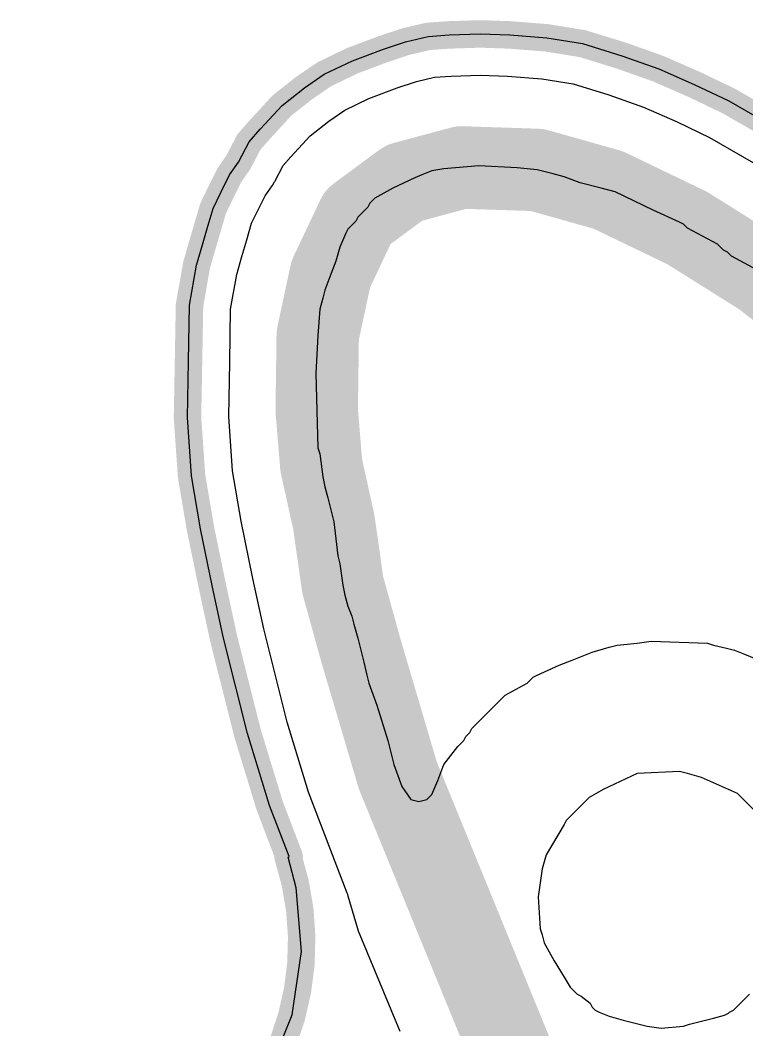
# Model space of a CAD drawing. Header units: inches. Extents: x -21.6 to 21.4, y -24.6 to 14.5.
# Drawn here: x -20.697 to -18.051, y -14.437 to -10.765 of the extents above; entities that cross this region are included whole.
import ezdxf

# ---------------------------------------------------------------- set-up
doc = ezdxf.new("R2010")
doc.units = ezdxf.units.IN
for name, color, linetype in [('Bottom Layer', 5, 'Continuous'), ('Mechanical 4', 56, 'Continuous'), ('Top Layer', 1, 'Continuous'), ('Top Overlay', 2, 'Continuous')]:
    doc.layers.add(name, color=color, linetype=linetype)

msp = doc.modelspace()

# ---------------------------------------------------------------- linework, layer by layer
at = {"layer": 'Bottom Layer'}
for p, q in [((-19.2946, -10.8429), (-19.2115, -10.8235)), ((-19.2115, -10.8235), (-19.1355, -10.8182)), ((-19.1355, -10.8182), (-19.0223, -10.8146)), ((-19.0223, -10.8146), (-18.9145, -10.8182)), ((-18.9145, -10.8182), (-18.7801, -10.8288)), ((-18.7801, -10.8288), (-18.6493, -10.85)), ((-19.4873, -10.9119), (-19.3742, -10.8695)), ((-19.3742, -10.8695), (-19.2946, -10.8429)), ((-18.6493, -10.85), (-18.506, -10.8942)), ((-18.506, -10.8942), (-18.3717, -10.9419)), ((-19.5899, -10.9614), (-19.4873, -10.9119)), ((-18.3717, -10.9419), (-18.2426, -10.9985)), ((-19.6624, -11.0109), (-19.5899, -10.9614)), ((-19.7437, -11.0746), (-19.6624, -11.0109)), ((-18.2426, -10.9985), (-18.1171, -11.0586)), ((-19.8232, -11.1612), (-19.7437, -11.0746)), ((-18.1171, -11.0586), (-17.947, -11.1562)), ((-19.8639, -11.2072), (-19.8232, -11.1612)), ((-19.9028, -11.2814), (-19.8639, -11.2072)), ((-19.9346, -11.3274), (-19.9028, -11.2814)), ((-19.9665, -11.391), (-19.9346, -11.3274)), ((-19.9948, -11.4494), (-19.9665, -11.391)), ((-20.016, -11.5219), (-19.9948, -11.4494)), ((-20.0337, -11.582), (-20.016, -11.5219)), ((-20.0549, -11.6562), (-20.0337, -11.582)), ((-20.0806, -11.8018), (-20.0549, -11.6562)), ((-20.0842, -12.006), (-20.0806, -11.8018)), ((-20.0879, -12.2103), (-20.0842, -12.006)), ((-20.0733, -12.4218), (-20.0879, -12.2103)), ((-20.0405, -12.6151), (-20.0733, -12.4218)), ((-19.9967, -12.8266), (-20.0405, -12.6151)), ((-19.9566, -13.0126), (-19.9967, -12.8266)), ((-19.8691, -13.3591), (-19.9566, -13.0126)), ((-19.7888, -13.6217), (-19.8691, -13.3591)), ((-19.7178, -13.8075), (-19.7888, -13.6217)), ((-19.7215, -13.809), (-19.7178, -13.8075)), ((-19.6918, -13.9214), (-19.7215, -13.809)), ((-19.7215, -13.809), (-19.7215, -13.809)), ((-19.6725, -14.1529), (-19.6918, -13.9214)), ((-19.7071, -14.3825), (-19.6725, -14.1529)), ((-19.7937, -14.598), (-19.7071, -14.3825))]:
    msp.add_line(p, q, dxfattribs=at)
at = {"layer": 'Mechanical 4'}
for points in [[(-19.3742, -10.8695, 0.1, 0.1, 0), (-19.2946, -10.8429, 0.1, 0.1, 0)], [(-19.2946, -10.8429, 0.1, 0.1, 0), (-19.2115, -10.8235, 0.1, 0.1, 0)], [(-19.2115, -10.8235, 0.1, 0.1, 0), (-19.1355, -10.8182, 0.1, 0.1, 0)], [(-19.1355, -10.8182, 0.1, 0.1, 0), (-19.0223, -10.8146, 0.1, 0.1, 0)], [(-19.0223, -10.8146, 0.1, 0.1, 0), (-18.9145, -10.8182, 0.1, 0.1, 0)], [(-18.9145, -10.8182, 0.1, 0.1, 0), (-18.7801, -10.8288, 0.1, 0.1, 0)], [(-18.7801, -10.8288, 0.1, 0.1, 0), (-18.6493, -10.85, 0.1, 0.1, 0)], [(-19.4873, -10.9119, 0.1, 0.1, 0), (-19.3742, -10.8695, 0.1, 0.1, 0)], [(-18.6493, -10.85, 0.1, 0.1, 0), (-18.506, -10.8942, 0.1, 0.1, 0)], [(-19.5899, -10.9614, 0.1, 0.1, 0), (-19.4873, -10.9119, 0.1, 0.1, 0)], [(-18.506, -10.8942, 0.1, 0.1, 0), (-18.3717, -10.9419, 0.1, 0.1, 0)], [(-18.3717, -10.9419, 0.1, 0.1, 0), (-18.2426, -10.9985, 0.1, 0.1, 0)], [(-19.6624, -11.0109, 0.1, 0.1, 0), (-19.5899, -10.9614, 0.1, 0.1, 0)], [(-19.7437, -11.0746, 0.1, 0.1, 0), (-19.6624, -11.0109, 0.1, 0.1, 0)], [(-18.2426, -10.9985, 0.1, 0.1, 0), (-18.1171, -11.0586, 0.1, 0.1, 0)], [(-18.1171, -11.0586, 0.1, 0.1, 0), (-17.947, -11.1562, 0.1, 0.1, 0)], [(-19.8232, -11.1612, 0.1, 0.1, 0), (-19.7437, -11.0746, 0.1, 0.1, 0)], [(-19.8639, -11.2072, 0.1, 0.1, 0), (-19.8232, -11.1612, 0.1, 0.1, 0)], [(-19.9028, -11.2814, 0.1, 0.1, 0), (-19.8639, -11.2072, 0.1, 0.1, 0)], [(-19.9346, -11.3274, 0.1, 0.1, 0), (-19.9028, -11.2814, 0.1, 0.1, 0)], [(-19.9665, -11.391, 0.1, 0.1, 0), (-19.9346, -11.3274, 0.1, 0.1, 0)], [(-19.9948, -11.4494, 0.1, 0.1, 0), (-19.9665, -11.391, 0.1, 0.1, 0)], [(-20.016, -11.5219, 0.1, 0.1, 0), (-19.9948, -11.4494, 0.1, 0.1, 0)], [(-20.0337, -11.582, 0.1, 0.1, 0), (-20.016, -11.5219, 0.1, 0.1, 0)], [(-20.0549, -11.6562, 0.1, 0.1, 0), (-20.0337, -11.582, 0.1, 0.1, 0)], [(-20.0806, -11.8018, 0.1, 0.1, 0), (-20.0549, -11.6562, 0.1, 0.1, 0)], [(-20.0842, -12.006, 0.1, 0.1, 0), (-20.0806, -11.8018, 0.1, 0.1, 0)], [(-20.0879, -12.2103, 0.1, 0.1, 0), (-20.0842, -12.006, 0.1, 0.1, 0)], [(-20.0879, -12.2103, 0.1, 0.1, 0), (-20.0733, -12.4218, 0.1, 0.1, 0)], [(-20.0733, -12.4218, 0.1, 0.1, 0), (-20.0405, -12.6151, 0.1, 0.1, 0)], [(-20.0405, -12.6151, 0.1, 0.1, 0), (-19.9967, -12.8266, 0.1, 0.1, 0)], [(-19.9967, -12.8266, 0.1, 0.1, 0), (-19.9566, -13.0126, 0.1, 0.1, 0)], [(-19.9566, -13.0126, 0.1, 0.1, 0), (-19.8691, -13.3591, 0.1, 0.1, 0)], [(-19.8691, -13.3591, 0.1, 0.1, 0), (-19.7888, -13.6217, 0.1, 0.1, 0)], [(-19.7888, -13.6217, 0.1, 0.1, 0), (-19.7178, -13.8075, 0.1, 0.1, 0)], [(-19.7215, -13.809, 0.1, 0.1, -0.502361), (-20.6472, -15.1196, 0.1, 0.1, 0)]]:
    msp.add_lwpolyline(points, format="xyseb", dxfattribs=at)
for points in [[(-19.3196, -10.8429, 0.05, 0.05, 1), (-19.2696, -10.8429, 0.05, 0.05, 1)], [(-19.3196, -10.8429, 0.05, 0.05, 1), (-19.2696, -10.8429, 0.05, 0.05, 1)], [(-19.2365, -10.8235, 0.05, 0.05, 1), (-19.1865, -10.8235, 0.05, 0.05, 1)], [(-19.2365, -10.8235, 0.05, 0.05, 1), (-19.1865, -10.8235, 0.05, 0.05, 1)], [(-19.1605, -10.8182, 0.05, 0.05, 1), (-19.1105, -10.8182, 0.05, 0.05, 1)], [(-19.1605, -10.8182, 0.05, 0.05, 1), (-19.1105, -10.8182, 0.05, 0.05, 1)], [(-19.0473, -10.8146, 0.05, 0.05, 1), (-18.9973, -10.8146, 0.05, 0.05, 1)], [(-19.0473, -10.8146, 0.05, 0.05, 1), (-18.9973, -10.8146, 0.05, 0.05, 1)], [(-18.9395, -10.8182, 0.05, 0.05, 1), (-18.8895, -10.8182, 0.05, 0.05, 1)], [(-18.9395, -10.8182, 0.05, 0.05, 1), (-18.8895, -10.8182, 0.05, 0.05, 1)], [(-18.8051, -10.8288, 0.05, 0.05, 1), (-18.7551, -10.8288, 0.05, 0.05, 1)], [(-18.8051, -10.8288, 0.05, 0.05, 1), (-18.7551, -10.8288, 0.05, 0.05, 1)], [(-19.3992, -10.8695, 0.05, 0.05, 1), (-19.3492, -10.8695, 0.05, 0.05, 1)], [(-19.3992, -10.8695, 0.05, 0.05, 1), (-19.3492, -10.8695, 0.05, 0.05, 1)], [(-18.6743, -10.85, 0.05, 0.05, 1), (-18.6243, -10.85, 0.05, 0.05, 1)], [(-18.6743, -10.85, 0.05, 0.05, 1), (-18.6243, -10.85, 0.05, 0.05, 1)], [(-19.5123, -10.9119, 0.05, 0.05, 1), (-19.4623, -10.9119, 0.05, 0.05, 1)], [(-19.5123, -10.9119, 0.05, 0.05, 1), (-19.4623, -10.9119, 0.05, 0.05, 1)], [(-18.531, -10.8942, 0.05, 0.05, 1), (-18.481, -10.8942, 0.05, 0.05, 1)], [(-18.531, -10.8942, 0.05, 0.05, 1), (-18.481, -10.8942, 0.05, 0.05, 1)], [(-18.3967, -10.9419, 0.05, 0.05, 1), (-18.3467, -10.9419, 0.05, 0.05, 1)], [(-18.3967, -10.9419, 0.05, 0.05, 1), (-18.3467, -10.9419, 0.05, 0.05, 1)], [(-19.6149, -10.9614, 0.05, 0.05, 1), (-19.5649, -10.9614, 0.05, 0.05, 1)], [(-19.6149, -10.9614, 0.05, 0.05, 1), (-19.5649, -10.9614, 0.05, 0.05, 1)], [(-19.6874, -11.0109, 0.05, 0.05, 1), (-19.6374, -11.0109, 0.05, 0.05, 1)], [(-19.6874, -11.0109, 0.05, 0.05, 1), (-19.6374, -11.0109, 0.05, 0.05, 1)], [(-18.2676, -10.9985, 0.05, 0.05, 1), (-18.2176, -10.9985, 0.05, 0.05, 1)], [(-18.2676, -10.9985, 0.05, 0.05, 1), (-18.2176, -10.9985, 0.05, 0.05, 1)], [(-18.1421, -11.0586, 0.05, 0.05, 1), (-18.0921, -11.0586, 0.05, 0.05, 1)], [(-18.1421, -11.0586, 0.05, 0.05, 1), (-18.0921, -11.0586, 0.05, 0.05, 1)], [(-19.7687, -11.0746, 0.05, 0.05, 1), (-19.7187, -11.0746, 0.05, 0.05, 1)], [(-19.7687, -11.0746, 0.05, 0.05, 1), (-19.7187, -11.0746, 0.05, 0.05, 1)], [(-19.8482, -11.1612, 0.05, 0.05, 1), (-19.7983, -11.1612, 0.05, 0.05, 1)], [(-19.8482, -11.1612, 0.05, 0.05, 1), (-19.7983, -11.1612, 0.05, 0.05, 1)], [(-19.8889, -11.2072, 0.05, 0.05, 1), (-19.8389, -11.2072, 0.05, 0.05, 1)], [(-19.8889, -11.2072, 0.05, 0.05, 1), (-19.8389, -11.2072, 0.05, 0.05, 1)], [(-19.9278, -11.2814, 0.05, 0.05, 1), (-19.8778, -11.2814, 0.05, 0.05, 1)], [(-19.9278, -11.2814, 0.05, 0.05, 1), (-19.8778, -11.2814, 0.05, 0.05, 1)], [(-19.9596, -11.3274, 0.05, 0.05, 1), (-19.9096, -11.3274, 0.05, 0.05, 1)], [(-19.9596, -11.3274, 0.05, 0.05, 1), (-19.9096, -11.3274, 0.05, 0.05, 1)], [(-19.9915, -11.391, 0.05, 0.05, 1), (-19.9415, -11.391, 0.05, 0.05, 1)], [(-19.9915, -11.391, 0.05, 0.05, 1), (-19.9415, -11.391, 0.05, 0.05, 1)], [(-20.0197, -11.4494, 0.05, 0.05, 1), (-19.9698, -11.4494, 0.05, 0.05, 1)], [(-20.0197, -11.4494, 0.05, 0.05, 1), (-19.9698, -11.4494, 0.05, 0.05, 1)], [(-20.041, -11.5219, 0.05, 0.05, 1), (-19.991, -11.5219, 0.05, 0.05, 1)], [(-20.041, -11.5219, 0.05, 0.05, 1), (-19.991, -11.5219, 0.05, 0.05, 1)], [(-20.0587, -11.582, 0.05, 0.05, 1), (-20.0087, -11.582, 0.05, 0.05, 1)], [(-20.0587, -11.582, 0.05, 0.05, 1), (-20.0087, -11.582, 0.05, 0.05, 1)], [(-20.0799, -11.6562, 0.05, 0.05, 1), (-20.0299, -11.6562, 0.05, 0.05, 1)], [(-20.0799, -11.6562, 0.05, 0.05, 1), (-20.0299, -11.6562, 0.05, 0.05, 1)], [(-20.1056, -11.8018, 0.05, 0.05, 1), (-20.0556, -11.8018, 0.05, 0.05, 1)], [(-20.1056, -11.8018, 0.05, 0.05, 1), (-20.0556, -11.8018, 0.05, 0.05, 1)], [(-20.1092, -12.006, 0.05, 0.05, 1), (-20.0592, -12.006, 0.05, 0.05, 1)], [(-20.1092, -12.006, 0.05, 0.05, 1), (-20.0592, -12.006, 0.05, 0.05, 1)], [(-20.1129, -12.2103, 0.05, 0.05, 1), (-20.0629, -12.2103, 0.05, 0.05, 1)], [(-20.1129, -12.2103, 0.05, 0.05, 1), (-20.0629, -12.2103, 0.05, 0.05, 1)], [(-20.0983, -12.4218, 0.05, 0.05, 1), (-20.0483, -12.4218, 0.05, 0.05, 1)], [(-20.0983, -12.4218, 0.05, 0.05, 1), (-20.0483, -12.4218, 0.05, 0.05, 1)], [(-20.0655, -12.6151, 0.05, 0.05, 1), (-20.0155, -12.6151, 0.05, 0.05, 1)], [(-20.0655, -12.6151, 0.05, 0.05, 1), (-20.0155, -12.6151, 0.05, 0.05, 1)], [(-20.0217, -12.8266, 0.05, 0.05, 1), (-19.9717, -12.8266, 0.05, 0.05, 1)], [(-20.0217, -12.8266, 0.05, 0.05, 1), (-19.9717, -12.8266, 0.05, 0.05, 1)], [(-19.9816, -13.0126, 0.05, 0.05, 1), (-19.9316, -13.0126, 0.05, 0.05, 1)], [(-19.9816, -13.0126, 0.05, 0.05, 1), (-19.9316, -13.0126, 0.05, 0.05, 1)], [(-19.8941, -13.3591, 0.05, 0.05, 1), (-19.8441, -13.3591, 0.05, 0.05, 1)], [(-19.8941, -13.3591, 0.05, 0.05, 1), (-19.8441, -13.3591, 0.05, 0.05, 1)], [(-19.8138, -13.6217, 0.05, 0.05, 1), (-19.7638, -13.6217, 0.05, 0.05, 1)], [(-19.8138, -13.6217, 0.05, 0.05, 1), (-19.7638, -13.6217, 0.05, 0.05, 1)], [(-19.7465, -13.809, 0.05, 0.05, 1), (-19.6965, -13.809, 0.05, 0.05, 1)], [(-19.7428, -13.8075, 0.05, 0.05, 1), (-19.6928, -13.8075, 0.05, 0.05, 1)]]:
    msp.add_lwpolyline(points, format="xyseb", close=True, dxfattribs=at)
at = {"layer": 'Top Layer'}
for p, q in [((-19.2946, -10.8429), (-19.2115, -10.8235)), ((-19.2115, -10.8235), (-19.1355, -10.8182)), ((-19.1355, -10.8182), (-19.0223, -10.8146)), ((-19.0223, -10.8146), (-18.9145, -10.8182)), ((-18.9145, -10.8182), (-18.7801, -10.8288)), ((-18.7801, -10.8288), (-18.6493, -10.85)), ((-19.4873, -10.9119), (-19.3742, -10.8695)), ((-19.3742, -10.8695), (-19.2946, -10.8429)), ((-18.6493, -10.85), (-18.506, -10.8942)), ((-18.506, -10.8942), (-18.3717, -10.9419)), ((-19.5899, -10.9614), (-19.4873, -10.9119)), ((-18.3717, -10.9419), (-18.2426, -10.9985)), ((-19.6624, -11.0109), (-19.5899, -10.9614)), ((-19.7437, -11.0746), (-19.6624, -11.0109)), ((-18.2426, -10.9985), (-18.1171, -11.0586)), ((-19.8232, -11.1612), (-19.7437, -11.0746)), ((-18.1171, -11.0586), (-17.947, -11.1562)), ((-19.8639, -11.2072), (-19.8232, -11.1612)), ((-19.9028, -11.2814), (-19.8639, -11.2072)), ((-19.9346, -11.3274), (-19.9028, -11.2814)), ((-19.9665, -11.391), (-19.9346, -11.3274)), ((-19.9948, -11.4494), (-19.9665, -11.391)), ((-20.016, -11.5219), (-19.9948, -11.4494)), ((-20.0337, -11.582), (-20.016, -11.5219)), ((-20.0549, -11.6562), (-20.0337, -11.582)), ((-20.0806, -11.8018), (-20.0549, -11.6562)), ((-20.0842, -12.006), (-20.0806, -11.8018)), ((-20.0879, -12.2103), (-20.0842, -12.006)), ((-20.0733, -12.4218), (-20.0879, -12.2103)), ((-20.0405, -12.6151), (-20.0733, -12.4218)), ((-19.9967, -12.8266), (-20.0405, -12.6151)), ((-19.9566, -13.0126), (-19.9967, -12.8266)), ((-19.8691, -13.3591), (-19.9566, -13.0126)), ((-19.7888, -13.6217), (-19.8691, -13.3591)), ((-19.7178, -13.8075), (-19.7888, -13.6217)), ((-19.7215, -13.809), (-19.7178, -13.8075)), ((-19.6918, -13.9214), (-19.7215, -13.809)), ((-19.7215, -13.809), (-19.7215, -13.809)), ((-19.6725, -14.1529), (-19.6918, -13.9214)), ((-19.7071, -14.3825), (-19.6725, -14.1529)), ((-19.7937, -14.598), (-19.7071, -14.3825))]:
    msp.add_line(p, q, dxfattribs=at)
at = {"layer": 'Top Overlay'}
for p, q in [((-19.2537, -10.9874), (-19.189, -10.9723)), ((-19.189, -10.9723), (-19.1279, -10.968)), ((-19.1279, -10.968), (-19.0224, -10.9647)), ((-19.0224, -10.9647), (-18.9229, -10.968)), ((-18.9229, -10.968), (-18.798, -10.9779)), ((-18.798, -10.9779), (-18.6835, -10.9964)), ((-19.4282, -11.0499), (-19.3241, -11.0109)), ((-19.3241, -11.0109), (-19.2537, -10.9874)), ((-18.6835, -10.9964), (-18.5533, -11.0366)), ((-19.5145, -11.0916), (-19.4282, -11.0499)), ((-18.5533, -11.0366), (-18.427, -11.0815)), ((-19.5737, -11.132), (-19.5145, -11.0916)), ((-18.427, -11.0815), (-18.3051, -11.1349)), ((-19.6415, -11.1851), (-19.5737, -11.132)), ((-18.3051, -11.1349), (-18.1869, -11.1915)), ((-19.7118, -11.2616), (-19.6415, -11.1851)), ((-18.1869, -11.1915), (-18.0267, -11.2835)), ((-19.7395, -11.2929), (-19.7118, -11.2616)), ((-19.7699, -11.351), (-19.7395, -11.2929)), ((-19.1542, -11.3058), (-19.198, -11.3131)), ((-19.0266, -11.2948), (-19.1542, -11.3058)), ((-18.888, -11.3021), (-19.0266, -11.2948)), ((-18.815, -11.3094), (-18.888, -11.3021)), ((-18.7567, -11.324), (-18.815, -11.3094)), ((-19.26, -11.3386), (-19.3402, -11.3751)), ((-19.2345, -11.3276), (-19.26, -11.3386)), ((-19.198, -11.3131), (-19.2345, -11.3276)), ((-18.7166, -11.3349), (-18.7567, -11.324)), ((-18.6582, -11.3568), (-18.7166, -11.3349)), ((-19.8052, -11.404), (-19.7795, -11.3668)), ((-19.7795, -11.3668), (-19.7788, -11.3659)), ((-19.7788, -11.3659), (-19.7781, -11.3648)), ((-19.7781, -11.3648), (-19.7773, -11.3635)), ((-19.7773, -11.3635), (-19.7765, -11.3623)), ((-19.7765, -11.3623), (-19.7759, -11.3614)), ((-19.7759, -11.3614), (-19.7752, -11.3603)), ((-19.7752, -11.3603), (-19.7745, -11.3591)), ((-19.7745, -11.3591), (-19.7737, -11.3578)), ((-19.7737, -11.3578), (-19.773, -11.3566)), ((-19.773, -11.3566), (-19.7725, -11.3557)), ((-19.7725, -11.3557), (-19.7719, -11.3546)), ((-19.7719, -11.3546), (-19.7711, -11.3531)), ((-19.7711, -11.3531), (-19.7705, -11.352)), ((-19.7705, -11.352), (-19.7699, -11.351)), ((-19.3402, -11.3751), (-19.4059, -11.4115)), ((-18.5816, -11.3751), (-18.6582, -11.3568)), ((-18.5306, -11.3896), (-18.5816, -11.3751)), ((-19.8319, -11.4572), (-19.8052, -11.404)), ((-19.4059, -11.4115), (-19.4241, -11.4298)), ((-18.392, -11.4553), (-18.5306, -11.3896)), ((-19.8543, -11.5035), (-19.8319, -11.4572)), ((-19.4314, -11.4444), (-19.4679, -11.4808)), ((-19.4241, -11.4298), (-19.4314, -11.4444)), ((-18.2971, -11.4991), (-18.392, -11.4553)), ((-19.4752, -11.4954), (-19.5043, -11.5246)), ((-19.4679, -11.4808), (-19.4752, -11.4954)), ((-19.872, -11.564), (-19.8543, -11.5035)), ((-19.5043, -11.5246), (-19.5116, -11.5392)), ((-18.2825, -11.5064), (-18.2971, -11.4991)), ((-18.268, -11.5209), (-18.2825, -11.5064)), ((-18.1585, -11.5793), (-18.268, -11.5209)), ((-19.8896, -11.6237), (-19.8721, -11.5642)), ((-19.8721, -11.5642), (-19.872, -11.5641)), ((-19.872, -11.5641), (-19.872, -11.564)), ((-19.5116, -11.5392), (-19.5335, -11.5902)), ((-19.5335, -11.5902), (-19.5481, -11.6413)), ((-18.1367, -11.6012), (-18.1585, -11.5793)), ((-18.1221, -11.6085), (-18.1367, -11.6012)), ((-19.9085, -11.69), (-19.8896, -11.6237)), ((-19.5481, -11.6413), (-19.5663, -11.6887)), ((-18.1075, -11.6231), (-18.1221, -11.6085)), ((-18.0127, -11.6741), (-18.1075, -11.6231)), ((-19.9308, -11.8163), (-19.9085, -11.69)), ((-19.5663, -11.6887), (-19.5882, -11.7471)), ((-19.5882, -11.7471), (-19.5955, -11.7763)), ((-19.5955, -11.7763), (-19.6065, -11.8164)), ((-19.9343, -12.0087), (-19.9308, -11.8163)), ((-19.6065, -11.8164), (-19.6138, -11.9112)), ((-19.6138, -11.9112), (-19.6211, -12.0498)), ((-19.9378, -12.2065), (-19.9343, -12.0087)), ((-19.6211, -12.0498), (-19.6138, -12.3197)), ((-19.9242, -12.404), (-19.9378, -12.2065)), ((-19.6138, -12.3197), (-19.6065, -12.3416)), ((-19.6065, -12.3416), (-19.5955, -12.4254)), ((-19.893, -12.5873), (-19.9242, -12.404)), ((-19.5955, -12.4254), (-19.5882, -12.4619)), ((-19.5882, -12.4619), (-19.5773, -12.502)), ((-19.5773, -12.502), (-19.5554, -12.5896)), ((-19.85, -12.7955), (-19.893, -12.5873)), ((-19.5554, -12.5896), (-19.5408, -12.7136)), ((-19.5408, -12.7136), (-19.5335, -12.7427)), ((-19.5335, -12.7427), (-19.5226, -12.8193)), ((-19.8105, -12.9785), (-19.85, -12.7955)), ((-19.5226, -12.8193), (-19.5153, -12.8558)), ((-19.5153, -12.8558), (-19.5043, -12.8959)), ((-19.5043, -12.8959), (-19.4898, -12.9324)), ((-19.4898, -12.9324), (-19.4825, -12.9616)), ((-19.4825, -12.9616), (-19.4679, -13.0126)), ((-19.7245, -13.3188), (-19.8105, -12.9785)), ((-19.4679, -13.0126), (-19.446, -13.1002)), ((-18.5524, -13.0455), (-18.5233, -13.0382)), ((-18.5233, -13.0382), (-18.4503, -13.0309)), ((-18.4503, -13.0309), (-18.3993, -13.0236)), ((-18.3993, -13.0236), (-18.195, -13.0309)), ((-18.195, -13.0309), (-18.1731, -13.0382)), ((-18.1731, -13.0382), (-18.1257, -13.0491)), ((-18.6874, -13.0929), (-18.6144, -13.0637)), ((-18.6144, -13.0637), (-18.5524, -13.0455)), ((-18.1257, -13.0491), (-18.0965, -13.0564)), ((-18.0965, -13.0564), (-18.0601, -13.071)), ((-18.0601, -13.071), (-17.9981, -13.0965)), ((-19.446, -13.1002), (-19.4351, -13.1476)), ((-18.815, -13.1476), (-18.7348, -13.1111)), ((-18.7348, -13.1111), (-18.6874, -13.0929)), ((-19.4351, -13.1476), (-19.4278, -13.1768)), ((-18.8296, -13.1549), (-18.815, -13.1476)), ((-19.4278, -13.1768), (-19.3986, -13.257)), ((-18.9317, -13.2205), (-18.8515, -13.1768)), ((-18.8515, -13.1768), (-18.8296, -13.1549)), ((-19.0521, -13.3409), (-18.9317, -13.2205)), ((-19.3986, -13.257), (-19.3585, -13.3847)), ((-19.6469, -13.573), (-19.7245, -13.3188)), ((-19.074, -13.3701), (-19.0594, -13.3555)), ((-19.0594, -13.3555), (-19.0521, -13.3409)), ((-19.3585, -13.3847), (-19.3366, -13.4722)), ((-19.1032, -13.4065), (-19.0813, -13.3847)), ((-19.0813, -13.3847), (-19.074, -13.3701)), ((-19.1542, -13.4722), (-19.1032, -13.4065)), ((-19.3366, -13.4722), (-19.3074, -13.5524)), ((-19.1761, -13.5305), (-19.1542, -13.4722)), ((-18.4503, -13.505), (-18.5743, -13.5634)), ((-18.2971, -13.4977), (-18.4503, -13.505)), ((-18.268, -13.505), (-18.2971, -13.4977)), ((-18.2169, -13.5196), (-18.268, -13.505)), ((-19.198, -13.5816), (-19.1761, -13.5305)), ((-18.0856, -13.5779), (-18.2169, -13.5196)), ((-19.5065, -13.9402), (-19.6469, -13.573)), ((-19.3074, -13.5524), (-19.2746, -13.5998)), ((-19.2162, -13.5998), (-19.198, -13.5816)), ((-18.5743, -13.5634), (-18.6254, -13.5925)), ((-18.0199, -13.6436), (-18.0856, -13.5779)), ((-19.2746, -13.5998), (-19.2454, -13.6071)), ((-19.2454, -13.6071), (-19.2162, -13.5998)), ((-18.6254, -13.5925), (-18.7093, -13.6764)), ((-18.7166, -13.691), (-18.7822, -13.8004)), ((-18.7093, -13.6764), (-18.7166, -13.691)), ((-18.7822, -13.8004), (-18.7968, -13.8515)), ((-18.7968, -13.8515), (-18.8114, -13.9536)), ((-19.5063, -13.9405), (-19.5065, -13.9402)), ((-19.5062, -13.9408), (-19.5063, -13.9405)), ((-19.5054, -13.9432), (-19.5062, -13.9408)), ((-19.5046, -13.9452), (-19.5054, -13.9432)), ((-19.5046, -13.9455), (-19.5046, -13.9452)), ((-19.5044, -13.9459), (-19.5046, -13.9455)), ((-19.5037, -13.9481), (-19.5044, -13.9459)), ((-19.503, -13.9503), (-19.5037, -13.9481)), ((-19.5029, -13.9507), (-19.503, -13.9503)), ((-19.5028, -13.951), (-19.5029, -13.9507)), ((-19.4649, -14.0784), (-19.5028, -13.951)), ((-18.8114, -13.9536), (-18.8041, -14.0703)), ((-19.3136, -14.4434), (-19.4649, -14.0784)), ((-18.8041, -14.0703), (-18.7968, -14.0922)), ((-18.7968, -14.0922), (-18.7895, -14.1214)), ((-18.7895, -14.1214), (-18.753, -14.187)), ((-18.753, -14.187), (-18.7166, -14.2454)), ((-18.7166, -14.2454), (-18.6947, -14.2819)), ((-18.6947, -14.2819), (-18.6691, -14.3074)), ((-18.6691, -14.3074), (-18.6546, -14.3147)), ((-18.6546, -14.3147), (-18.6217, -14.3402)), ((-18.1002, -14.3657), (-18.0418, -14.3074)), ((-18.6217, -14.3402), (-18.6144, -14.3548)), ((-18.6144, -14.3548), (-18.6035, -14.3657)), ((-18.6035, -14.3657), (-18.5889, -14.373)), ((-18.5889, -14.373), (-18.5524, -14.3876)), ((-18.5524, -14.3876), (-18.5014, -14.4022)), ((-18.2607, -14.4168), (-18.1731, -14.3949)), ((-18.1731, -14.3949), (-18.133, -14.384)), ((-18.133, -14.384), (-18.1184, -14.3767)), ((-18.1184, -14.3767), (-18.1148, -14.373)), ((-18.1148, -14.373), (-18.1002, -14.3657)), ((-18.5014, -14.4022), (-18.4138, -14.4241)), ((-18.4138, -14.4241), (-18.3628, -14.4314)), ((-18.3628, -14.4314), (-18.2825, -14.4241)), ((-18.2825, -14.4241), (-18.2607, -14.4168))]:
    msp.add_line(p, q, dxfattribs=at)
for points in [[(-19.3001, -11.3568, 0.3, 0.3, 0), (-19.0904, -11.3003, 0.3, 0.3, 0)], [(-19.0904, -11.3003, 0.3, 0.3, 0), (-18.815, -11.3094, 0.3, 0.3, 0)], [(-18.815, -11.3094, 0.3, 0.3, 0), (-18.5561, -11.3824, 0.3, 0.3, 0)], [(-19.4679, -11.4808, 0.3, 0.3, 0), (-19.3001, -11.3568, 0.3, 0.3, 0)], [(-18.5561, -11.3824, 0.3, 0.3, 0), (-18.268, -11.5209, 0.3, 0.3, 0)], [(-19.5663, -11.6887, 0.3, 0.3, 0), (-19.4679, -11.4808, 0.3, 0.3, 0)], [(-18.268, -11.5209, 0.3, 0.3, 0), (-17.9944, -11.6924, 0.3, 0.3, 0)], [(-19.6138, -11.9112, 0.3, 0.3, 0), (-19.5663, -11.6887, 0.3, 0.3, 0)], [(-17.9944, -11.6924, 0.3, 0.3, 0), (-17.7391, -11.8893, 0.3, 0.3, 0)], [(-19.6174, -12.1847, 0.3, 0.3, 0), (-19.6138, -11.9112, 0.3, 0.3, 0)], [(-19.6174, -12.1847, 0.3, 0.3, 0), (-19.601, -12.3835, 0.3, 0.3, 0)], [(-19.601, -12.3835, 0.3, 0.3, 0), (-19.5554, -12.5896, 0.3, 0.3, 0)], [(-19.5554, -12.5896, 0.3, 0.3, 0), (-19.5226, -12.8193, 0.3, 0.3, 0)], [(-19.5226, -12.8193, 0.3, 0.3, 0), (-19.4569, -13.0564, 0.3, 0.3, 0)], [(-19.4569, -13.0564, 0.3, 0.3, 0), (-19.322, -13.5123, 0.3, 0.3, 0)], [(-19.322, -13.5123, 0.3, 0.3, 0), (-18.753, -14.9019, 0.3, 0.3, 0)]]:
    msp.add_lwpolyline(points, format="xyseb", dxfattribs=at)
for points in [[(-19.1654, -11.3003, 0.15, 0.15, 1), (-19.0154, -11.3003, 0.15, 0.15, 1)], [(-19.1654, -11.3003, 0.15, 0.15, 1), (-19.0154, -11.3003, 0.15, 0.15, 1)], [(-18.89, -11.3094, 0.15, 0.15, 1), (-18.74, -11.3094, 0.15, 0.15, 1)], [(-18.89, -11.3094, 0.15, 0.15, 1), (-18.74, -11.3094, 0.15, 0.15, 1)], [(-19.3751, -11.3568, 0.15, 0.15, 1), (-19.2251, -11.3568, 0.15, 0.15, 1)], [(-19.3751, -11.3568, 0.15, 0.15, 1), (-19.2251, -11.3568, 0.15, 0.15, 1)], [(-18.6311, -11.3824, 0.15, 0.15, 1), (-18.4811, -11.3824, 0.15, 0.15, 1)], [(-18.6311, -11.3824, 0.15, 0.15, 1), (-18.4811, -11.3824, 0.15, 0.15, 1)], [(-19.5429, -11.4808, 0.15, 0.15, 1), (-19.3929, -11.4808, 0.15, 0.15, 1)], [(-19.5429, -11.4808, 0.15, 0.15, 1), (-19.3929, -11.4808, 0.15, 0.15, 1)], [(-18.343, -11.5209, 0.15, 0.15, 1), (-18.193, -11.5209, 0.15, 0.15, 1)], [(-18.343, -11.5209, 0.15, 0.15, 1), (-18.193, -11.5209, 0.15, 0.15, 1)], [(-19.6413, -11.6887, 0.15, 0.15, 1), (-19.4914, -11.6887, 0.15, 0.15, 1)], [(-19.6413, -11.6887, 0.15, 0.15, 1), (-19.4914, -11.6887, 0.15, 0.15, 1)], [(-18.0694, -11.6924, 0.15, 0.15, 1), (-17.9194, -11.6924, 0.15, 0.15, 1)], [(-18.0694, -11.6924, 0.15, 0.15, 1), (-17.9194, -11.6924, 0.15, 0.15, 1)], [(-19.6888, -11.9112, 0.15, 0.15, 1), (-19.5388, -11.9112, 0.15, 0.15, 1)], [(-19.6888, -11.9112, 0.15, 0.15, 1), (-19.5388, -11.9112, 0.15, 0.15, 1)], [(-19.6924, -12.1847, 0.15, 0.15, 1), (-19.5424, -12.1847, 0.15, 0.15, 1)], [(-19.6924, -12.1847, 0.15, 0.15, 1), (-19.5424, -12.1847, 0.15, 0.15, 1)], [(-19.676, -12.3835, 0.15, 0.15, 1), (-19.526, -12.3835, 0.15, 0.15, 1)], [(-19.676, -12.3835, 0.15, 0.15, 1), (-19.526, -12.3835, 0.15, 0.15, 1)], [(-19.6304, -12.5896, 0.15, 0.15, 1), (-19.4804, -12.5896, 0.15, 0.15, 1)], [(-19.6304, -12.5896, 0.15, 0.15, 1), (-19.4804, -12.5896, 0.15, 0.15, 1)], [(-19.5976, -12.8193, 0.15, 0.15, 1), (-19.4476, -12.8193, 0.15, 0.15, 1)], [(-19.5976, -12.8193, 0.15, 0.15, 1), (-19.4476, -12.8193, 0.15, 0.15, 1)], [(-19.5319, -13.0564, 0.15, 0.15, 1), (-19.3819, -13.0564, 0.15, 0.15, 1)], [(-19.5319, -13.0564, 0.15, 0.15, 1), (-19.3819, -13.0564, 0.15, 0.15, 1)], [(-19.397, -13.5123, 0.15, 0.15, 1), (-19.247, -13.5123, 0.15, 0.15, 1)], [(-19.397, -13.5123, 0.15, 0.15, 1), (-19.247, -13.5123, 0.15, 0.15, 1)]]:
    msp.add_lwpolyline(points, format="xyseb", close=True, dxfattribs=at)

doc.saveas('drawing.dxf')
